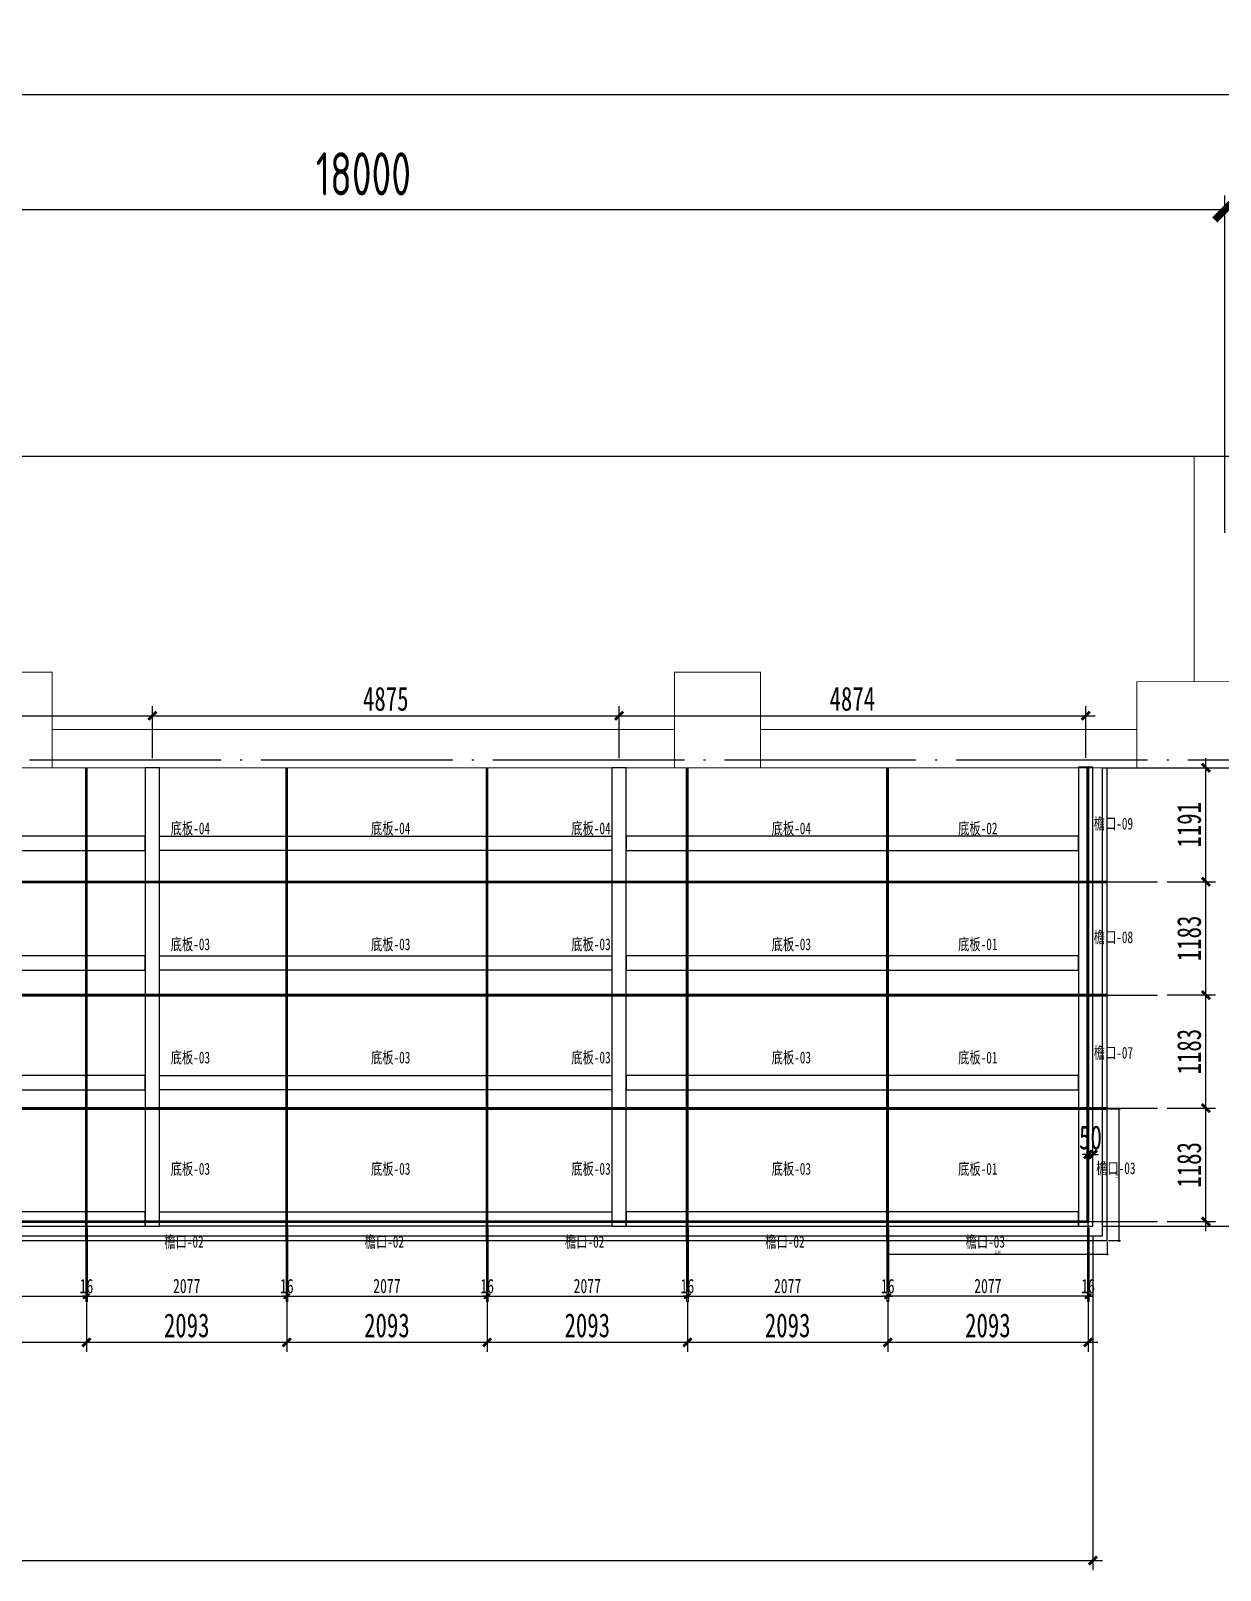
# Model space of a CAD drawing. Header units: millimetres. Extents: x 1519249 to 1604651, y -416196 to -347833.
# Drawn here: x 1547563 to 1559988, y -400094 to -384010 of the extents above; entities that cross this region are included whole.
import ezdxf

# ---------------------------------------------------------------- set-up
doc = ezdxf.new("R2010")
doc.units = ezdxf.units.MM
doc.header["$LTSCALE"] = 1000
doc.header["$MEASUREMENT"] = 0
doc.linetypes.add('DOTE', pattern=[2.42, 2, -0.2, 0.02, -0.2])
doc.layers.get('Defpoints').update_dxf_attribs({"color": 190})
for name, color, linetype in [('S-beam_con', 4, 'Continuous'), ('S-COLU', 50, 'Continuous'), ('S-details', 7, 'Continuous'), ('S-dim', 3, 'Continuous'), ('S-grid', 14, 'DOTE')]:
    doc.layers.add(name, color=color, linetype=linetype)
doc.styles.add('MtXpl_', font='simhei.ttf')
doc.styles.add('TSSD_Dimension', font='tssdeng.shx', dxfattribs={"width": 0.7, "bigfont": 'hztxt.shx'})
doc.styles.add('黑体', font='simhei.ttf', dxfattribs={"width": 0.7})
doc.dimstyles.new('BZ-60', dxfattribs={"dimscale": 60, "dimtxt": 2.5, "dimasz": 0.6, "dimexe": 1, "dimexo": 1, "dimgap": 0.5, "dimtad": 1, "dimdec": 0, "dimdsep": 46, "dimtxsty": '黑体', "dimblk": 'ARCHTICK', "dimcen": 3, "dimdle": 1, "dimclrd": 1, "dimclre": 1, "dimclrt": 2, "dimadec": 1, "dimazin": 0, "dimtfac": 1, "dimtdec": 0, "dimtix": 1, "dimtmove": 2, "dimatfit": 3, "dimldrblk": 'DOTSMALL', "dimfxl": 0, "dimtolj": 1, "dimtzin": 0, "dimarcsym": 0})
doc.dimstyles.new('HXWJ_1_150', dxfattribs={"dimtxt": 450, "dimasz": 150, "dimexe": 150, "dimexo": 375, "dimgap": 150, "dimtad": 1, "dimdec": 0, "dimdsep": 46, "dimtxsty": 'TSSD_Dimension', "dimblk": 'ARCHTICK', "dimcen": 0, "dimdle": 150, "dimclrt": 7, "dimaunit": 1, "dimadec": 4, "dimazin": 2, "dimtfac": 1, "dimtdec": 0, "dimtix": 1, "dimtmove": 2, "dimatfit": 3, "dimfxl": 0, "dimtolj": 1, "dimtzin": 0, "dimarcsym": 0})
doc.dimstyles.new('副本 BZ-6', dxfattribs={"dimscale": 12, "dimtxt": 2.5, "dimasz": 0.5, "dimexe": 1, "dimexo": 1, "dimgap": 0.5, "dimtad": 1, "dimdec": 0, "dimdsep": 46, "dimtxsty": '黑体', "dimblk": 'ARCHTICK', "dimcen": 3, "dimdle": 1, "dimclrd": 1, "dimclre": 1, "dimclrt": 2, "dimadec": 1, "dimazin": 0, "dimtfac": 1, "dimtdec": 0, "dimtix": 1, "dimtmove": 2, "dimatfit": 3, "dimldrblk": 'DOTSMALL', "dimfxl": 0, "dimtolj": 1, "dimtzin": 0, "dimarcsym": 0})
doc.dimstyles.new('副本 BZ-60', dxfattribs={"dimscale": 100, "dimtxt": 2.5, "dimasz": 0.6, "dimexe": 1, "dimexo": 1, "dimgap": 0.5, "dimtad": 1, "dimdec": 0, "dimdsep": 46, "dimtxsty": '黑体', "dimblk": 'ARCHTICK', "dimcen": 3, "dimdle": 1, "dimclrd": 1, "dimclre": 1, "dimclrt": 2, "dimadec": 1, "dimazin": 0, "dimtfac": 1, "dimtdec": 0, "dimtix": 1, "dimtmove": 2, "dimatfit": 3, "dimldrblk": 'DOTSMALL', "dimfxl": 0, "dimtolj": 1, "dimtzin": 0, "dimarcsym": 0})

# ---------------------------------------------------------------- blocks, each defined once
blk = doc.blocks.new('_ArchTick')
at = {"color": 0, "linetype": 'ByBlock', "const_width": 0.5}
blk.add_lwpolyline([(-0.71, -0.71), (0.71, 0.71)], dxfattribs=at)
blk = doc.blocks.new('*D38')
at = {"layer": 'Defpoints', "color": 0, "transparency": 16777216}
for p in [(1524037, -384680), (1524037, -389630), (1563637, -389630)]:
    blk.add_point(p, dxfattribs=at)
at = {"layer": 'S-dim', "color": 0, "lineweight": -2, "transparency": 16777216}
for p, q in [((1524037, -389255), (1524037, -384530)), ((1563637, -389255), (1563637, -384530)), ((1563787, -384680), (1523887, -384680))]:
    blk.add_line(p, q, dxfattribs=at)
at = {"layer": 'S-dim', "color": 0, "lineweight": -2, "transparency": 16777216, "xscale": 150, "yscale": 150, "zscale": 150, "rotation": 180}
blk.add_blockref('_ArchTick', (1524037, -384680), dxfattribs=at)
at = {"layer": 'S-dim', "color": 0, "lineweight": -2, "transparency": 16777216, "xscale": 150, "yscale": 150, "zscale": 150}
blk.add_blockref('_ArchTick', (1563637, -384680), dxfattribs=at)
at = {"layer": 'S-dim', "color": 7, "transparency": 16777216, "insert": (1543837, -384305), "char_height": 450, "attachment_point": 5, "style": 'TSSD_Dimension'}
blk.add_mtext('\\A1;39600', dxfattribs=at)
blk = doc.blocks.new('*D39')
at = {"layer": 'Defpoints', "color": 0, "transparency": 16777216}
for p in [(1560037, -385880), (1560037, -389630), (1563637, -389630)]:
    blk.add_point(p, dxfattribs=at)
at = {"layer": 'S-dim', "color": 0, "lineweight": -2, "transparency": 16777216}
for p, q in [((1560037, -389255), (1560037, -385730)), ((1563637, -389255), (1563637, -385730)), ((1563787, -385880), (1559887, -385880))]:
    blk.add_line(p, q, dxfattribs=at)
at = {"layer": 'S-dim', "color": 0, "lineweight": -2, "transparency": 16777216, "xscale": 150, "yscale": 150, "zscale": 150, "rotation": 180}
blk.add_blockref('_ArchTick', (1560037, -385880), dxfattribs=at)
at = {"layer": 'S-dim', "color": 0, "lineweight": -2, "transparency": 16777216, "xscale": 150, "yscale": 150, "zscale": 150}
blk.add_blockref('_ArchTick', (1563637, -385880), dxfattribs=at)
at = {"layer": 'S-dim', "color": 7, "transparency": 16777216, "insert": (1561837, -385505), "char_height": 450, "attachment_point": 5, "style": 'TSSD_Dimension'}
blk.add_mtext('\\A1;3600', dxfattribs=at)
blk = doc.blocks.new('*D40')
at = {"layer": 'Defpoints', "color": 0, "transparency": 16777216}
for p in [(1542037, -385880), (1542037, -389630), (1560037, -389630)]:
    blk.add_point(p, dxfattribs=at)
at = {"layer": 'S-dim', "color": 0, "lineweight": -2, "transparency": 16777216}
for p, q in [((1542037, -389255), (1542037, -385730)), ((1560037, -389255), (1560037, -385730)), ((1560187, -385880), (1541887, -385880))]:
    blk.add_line(p, q, dxfattribs=at)
at = {"layer": 'S-dim', "color": 0, "lineweight": -2, "transparency": 16777216, "xscale": 150, "yscale": 150, "zscale": 150, "rotation": 180}
blk.add_blockref('_ArchTick', (1542037, -385880), dxfattribs=at)
at = {"layer": 'S-dim', "color": 0, "lineweight": -2, "transparency": 16777216, "xscale": 150, "yscale": 150, "zscale": 150}
blk.add_blockref('_ArchTick', (1560037, -385880), dxfattribs=at)
at = {"layer": 'S-dim', "color": 7, "transparency": 16777216, "insert": (1551037, -385505), "char_height": 450, "attachment_point": 5, "style": 'TSSD_Dimension'}
blk.add_mtext('\\A1;18000', dxfattribs=at)
blk = doc.blocks.new('333444445')
at = {"color": 252, "true_color": 0x939598}
for points in [[(1475173, -363611), (1475323, -363611), (1475323, -358821), (1475173, -358821)], [(1480048, -363611), (1480198, -363611), (1480198, -358821), (1480048, -358821)], [(1484922, -363611), (1485072, -363611), (1485072, -358815), (1484922, -358815)], [(1470448, -359536), (1470448, -359686), (1475173, -359686), (1475173, -359536)], [(1480048, -359536), (1480048, -359686), (1475323, -359686), (1475323, -359536)], [(1480198, -359536), (1480198, -359686), (1484922, -359686), (1484922, -359536)], [(1470448, -360786), (1470448, -360936), (1475173, -360936), (1475173, -360786)], [(1480048, -360786), (1480048, -360936), (1475323, -360936), (1475323, -360786)], [(1480198, -360786), (1480198, -360936), (1484922, -360936), (1484922, -360786)], [(1470448, -362036), (1470448, -362186), (1475173, -362186), (1475173, -362036)], [(1480048, -362036), (1480048, -362186), (1475323, -362186), (1475323, -362036)], [(1480198, -362036), (1480198, -362186), (1484922, -362186), (1484922, -362036)], [(1470448, -363461), (1470448, -363611), (1475173, -363611), (1475173, -363461)], [(1480048, -363461), (1480048, -363611), (1475323, -363611), (1475323, -363461)], [(1480198, -363461), (1480198, -363611), (1484922, -363611), (1484922, -363461)]]:
    blk.add_lwpolyline(points, close=True, dxfattribs=at)
blk = doc.blocks.new('*D32')
at = {"color": 1, "lineweight": -2, "transparency": 16777216}
for p, q in [((1546052, -397277), (1546052, -397813)), ((1548144, -397277), (1548144, -397813)), ((1545952, -397713), (1548244, -397713))]:
    blk.add_line(p, q, dxfattribs=at)
at = {"layer": 'Defpoints', "color": 0, "transparency": 16777216}
for p in [(1546052, -397177), (1548144, -397177), (1548144, -397713)]:
    blk.add_point(p, dxfattribs=at)
at = {"color": 1, "lineweight": -2, "transparency": 16777216, "xscale": 60, "yscale": 60, "zscale": 60, "rotation": 180}
blk.add_blockref('_ArchTick', (1546052, -397713), dxfattribs=at)
at = {"color": 1, "lineweight": -2, "transparency": 16777216, "xscale": 60, "yscale": 60, "zscale": 60}
blk.add_blockref('_ArchTick', (1548144, -397713), dxfattribs=at)
at = {"color": 2, "transparency": 16777216, "insert": (1547098, -397537), "char_height": 250, "attachment_point": 5, "style": '黑体'}
blk.add_mtext('\\A1;2093', dxfattribs=at)
blk = doc.blocks.new('_DotSmall')
at = {"color": 0, "linetype": 'ByBlock', "const_width": 0.5}
blk.add_lwpolyline([(-0.0625, 0, 1), (0.0625, 0, 1)], format="xyb", close=True, dxfattribs=at)
blk = doc.blocks.new('*D33')
at = {"color": 1, "lineweight": -2, "transparency": 16777216}
for p, q in [((1548144, -397277), (1548144, -397813)), ((1550237, -397277), (1550237, -397813)), ((1548044, -397713), (1550337, -397713))]:
    blk.add_line(p, q, dxfattribs=at)
at = {"layer": 'Defpoints', "color": 0, "transparency": 16777216}
for p in [(1548144, -397177), (1550237, -397177), (1550237, -397713)]:
    blk.add_point(p, dxfattribs=at)
at = {"color": 1, "lineweight": -2, "transparency": 16777216, "xscale": 60, "yscale": 60, "zscale": 60, "rotation": 180}
blk.add_blockref('_ArchTick', (1548144, -397713), dxfattribs=at)
at = {"color": 1, "lineweight": -2, "transparency": 16777216, "xscale": 60, "yscale": 60, "zscale": 60}
blk.add_blockref('_ArchTick', (1550237, -397713), dxfattribs=at)
at = {"color": 2, "transparency": 16777216, "insert": (1549191, -397537), "char_height": 250, "attachment_point": 5, "style": '黑体'}
blk.add_mtext('\\A1;2093', dxfattribs=at)
blk = doc.blocks.new('*D34')
at = {"color": 1, "lineweight": -2, "transparency": 16777216}
for p, q in [((1550237, -397277), (1550237, -397813)), ((1552330, -397277), (1552330, -397813)), ((1550137, -397713), (1552430, -397713))]:
    blk.add_line(p, q, dxfattribs=at)
at = {"layer": 'Defpoints', "color": 0, "transparency": 16777216}
for p in [(1550237, -397177), (1552330, -397177), (1552330, -397713)]:
    blk.add_point(p, dxfattribs=at)
at = {"color": 1, "lineweight": -2, "transparency": 16777216, "xscale": 60, "yscale": 60, "zscale": 60, "rotation": 180}
blk.add_blockref('_ArchTick', (1550237, -397713), dxfattribs=at)
at = {"color": 1, "lineweight": -2, "transparency": 16777216, "xscale": 60, "yscale": 60, "zscale": 60}
blk.add_blockref('_ArchTick', (1552330, -397713), dxfattribs=at)
at = {"color": 2, "transparency": 16777216, "insert": (1551283, -397537), "char_height": 250, "attachment_point": 5, "style": '黑体'}
blk.add_mtext('\\A1;2093', dxfattribs=at)
blk = doc.blocks.new('*D35')
at = {"color": 1, "lineweight": -2, "transparency": 16777216}
for p, q in [((1552330, -397277), (1552330, -397813)), ((1554422, -397277), (1554422, -397813)), ((1552230, -397713), (1554522, -397713))]:
    blk.add_line(p, q, dxfattribs=at)
at = {"layer": 'Defpoints', "color": 0, "transparency": 16777216}
for p in [(1552330, -397177), (1554422, -397177), (1554422, -397713)]:
    blk.add_point(p, dxfattribs=at)
at = {"color": 1, "lineweight": -2, "transparency": 16777216, "xscale": 60, "yscale": 60, "zscale": 60, "rotation": 180}
blk.add_blockref('_ArchTick', (1552330, -397713), dxfattribs=at)
at = {"color": 1, "lineweight": -2, "transparency": 16777216, "xscale": 60, "yscale": 60, "zscale": 60}
blk.add_blockref('_ArchTick', (1554422, -397713), dxfattribs=at)
at = {"color": 2, "transparency": 16777216, "insert": (1553376, -397537), "char_height": 250, "attachment_point": 5, "style": '黑体'}
blk.add_mtext('\\A1;2093', dxfattribs=at)
blk = doc.blocks.new('*D36')
at = {"color": 1, "lineweight": -2, "transparency": 16777216}
for p, q in [((1554422, -397277), (1554422, -397813)), ((1556515, -397277), (1556515, -397813)), ((1554322, -397713), (1556615, -397713))]:
    blk.add_line(p, q, dxfattribs=at)
at = {"layer": 'Defpoints', "color": 0, "transparency": 16777216}
for p in [(1554422, -397177), (1556515, -397177), (1556515, -397713)]:
    blk.add_point(p, dxfattribs=at)
at = {"color": 1, "lineweight": -2, "transparency": 16777216, "xscale": 60, "yscale": 60, "zscale": 60, "rotation": 180}
blk.add_blockref('_ArchTick', (1554422, -397713), dxfattribs=at)
at = {"color": 1, "lineweight": -2, "transparency": 16777216, "xscale": 60, "yscale": 60, "zscale": 60}
blk.add_blockref('_ArchTick', (1556515, -397713), dxfattribs=at)
at = {"color": 2, "transparency": 16777216, "insert": (1555469, -397537), "char_height": 250, "attachment_point": 5, "style": '黑体'}
blk.add_mtext('\\A1;2093', dxfattribs=at)
blk = doc.blocks.new('*D37')
at = {"color": 1, "lineweight": -2, "transparency": 16777216}
for p, q in [((1556515, -397277), (1556515, -397813)), ((1558608, -397277), (1558608, -397813)), ((1556415, -397713), (1558708, -397713))]:
    blk.add_line(p, q, dxfattribs=at)
at = {"layer": 'Defpoints', "color": 0, "transparency": 16777216}
for p in [(1556515, -397177), (1558608, -397177), (1558608, -397713)]:
    blk.add_point(p, dxfattribs=at)
at = {"color": 1, "lineweight": -2, "transparency": 16777216, "xscale": 60, "yscale": 60, "zscale": 60, "rotation": 180}
blk.add_blockref('_ArchTick', (1556515, -397713), dxfattribs=at)
at = {"color": 1, "lineweight": -2, "transparency": 16777216, "xscale": 60, "yscale": 60, "zscale": 60}
blk.add_blockref('_ArchTick', (1558608, -397713), dxfattribs=at)
at = {"color": 2, "transparency": 16777216, "insert": (1557561, -397537), "char_height": 250, "attachment_point": 5, "style": '黑体'}
blk.add_mtext('\\A1;2093', dxfattribs=at)
blk = doc.blocks.new('*D49')
at = {"color": 1, "lineweight": -2, "transparency": 16777216}
for p, q in [((1559839, -396550), (1559839, -395167)), ((1559433, -395267), (1559939, -395267)), ((1559433, -396450), (1559939, -396450))]:
    blk.add_line(p, q, dxfattribs=at)
at = {"layer": 'Defpoints', "color": 0, "transparency": 16777216}
for p in [(1559333, -395267), (1559839, -395267), (1559333, -396450)]:
    blk.add_point(p, dxfattribs=at)
at = {"color": 1, "lineweight": -2, "transparency": 16777216, "xscale": 60, "yscale": 60, "zscale": 60}
for p, rotation in [((1559839, -395267), 90), ((1559839, -396450), 270)]:
    blk.add_blockref('_ArchTick', p, dxfattribs=dict(at, rotation=rotation))
at = {"color": 2, "transparency": 16777216, "insert": (1559664, -395859), "char_height": 250, "attachment_point": 5, "rotation": 90, "style": '黑体'}
blk.add_mtext('\\A1;1183', dxfattribs=at)
blk = doc.blocks.new('*D50')
at = {"color": 1, "lineweight": -2, "transparency": 16777216}
for p, q in [((1559839, -395367), (1559839, -393984)), ((1559433, -394084), (1559939, -394084)), ((1559433, -395267), (1559939, -395267))]:
    blk.add_line(p, q, dxfattribs=at)
at = {"layer": 'Defpoints', "color": 0, "transparency": 16777216}
for p in [(1559333, -394084), (1559839, -394084), (1559333, -395267)]:
    blk.add_point(p, dxfattribs=at)
at = {"color": 1, "lineweight": -2, "transparency": 16777216, "xscale": 60, "yscale": 60, "zscale": 60}
for p, rotation in [((1559839, -394084), 90), ((1559839, -395267), 270)]:
    blk.add_blockref('_ArchTick', p, dxfattribs=dict(at, rotation=rotation))
at = {"color": 2, "transparency": 16777216, "insert": (1559664, -394676), "char_height": 250, "attachment_point": 5, "rotation": 90, "style": '黑体'}
blk.add_mtext('\\A1;1183', dxfattribs=at)
blk = doc.blocks.new('*D51')
at = {"color": 1, "lineweight": -2, "transparency": 16777216}
for p, q in [((1559433, -392901), (1559939, -392901)), ((1559839, -394184), (1559839, -392801)), ((1559433, -394084), (1559939, -394084))]:
    blk.add_line(p, q, dxfattribs=at)
at = {"layer": 'Defpoints', "color": 0, "transparency": 16777216}
for p in [(1559333, -392901), (1559839, -392901), (1559333, -394084)]:
    blk.add_point(p, dxfattribs=at)
at = {"color": 1, "lineweight": -2, "transparency": 16777216, "xscale": 60, "yscale": 60, "zscale": 60}
for p, rotation in [((1559839, -392901), 90), ((1559839, -394084), 270)]:
    blk.add_blockref('_ArchTick', p, dxfattribs=dict(at, rotation=rotation))
at = {"color": 2, "transparency": 16777216, "insert": (1559664, -393493), "char_height": 250, "attachment_point": 5, "rotation": 90, "style": '黑体'}
blk.add_mtext('\\A1;1183', dxfattribs=at)
blk = doc.blocks.new('*D52')
at = {"color": 1, "lineweight": -2, "transparency": 16777216}
for p, q in [((1559839, -393001), (1559839, -391610)), ((1559433, -391710), (1559939, -391710)), ((1559433, -392901), (1559939, -392901))]:
    blk.add_line(p, q, dxfattribs=at)
at = {"layer": 'Defpoints', "color": 0, "transparency": 16777216}
for p in [(1559333, -391710), (1559839, -391710), (1559333, -392901)]:
    blk.add_point(p, dxfattribs=at)
at = {"color": 1, "lineweight": -2, "transparency": 16777216, "xscale": 60, "yscale": 60, "zscale": 60}
for p, rotation in [((1559839, -391710), 90), ((1559839, -392901), 270)]:
    blk.add_blockref('_ArchTick', p, dxfattribs=dict(at, rotation=rotation))
at = {"color": 2, "transparency": 16777216, "insert": (1559664, -392306), "char_height": 250, "attachment_point": 5, "rotation": 90, "style": '黑体'}
blk.add_mtext('\\A1;1191', dxfattribs=at)
blk = doc.blocks.new('*D79')
at = {"color": 1, "lineweight": -2, "transparency": 16777216}
for p, q in [((1546060, -396518), (1546060, -397291)), ((1548136, -396518), (1548136, -397291)), ((1546000, -397231), (1548196, -397231))]:
    blk.add_line(p, q, dxfattribs=at)
at = {"layer": 'Defpoints', "color": 0, "transparency": 16777216}
for p in [(1546060, -396458), (1548136, -396458), (1548136, -397231)]:
    blk.add_point(p, dxfattribs=at)
at = {"color": 1, "lineweight": -2, "transparency": 16777216, "xscale": 36, "yscale": 36, "zscale": 36, "rotation": 180}
blk.add_blockref('_ArchTick', (1546060, -397231), dxfattribs=at)
at = {"color": 1, "lineweight": -2, "transparency": 16777216, "xscale": 36, "yscale": 36, "zscale": 36}
blk.add_blockref('_ArchTick', (1548136, -397231), dxfattribs=at)
at = {"color": 2, "transparency": 16777216, "insert": (1547098, -397125), "char_height": 150, "attachment_point": 5, "style": '黑体'}
blk.add_mtext('\\A1;2077', dxfattribs=at)
blk = doc.blocks.new('*D80')
at = {"color": 1, "lineweight": -2, "transparency": 16777216}
for p, q in [((1548136, -396518), (1548136, -397291)), ((1548152, -396518), (1548152, -397291)), ((1548136, -397231), (1548100, -397231)), ((1548136, -397231), (1548152, -397231)), ((1548152, -397231), (1548188, -397231))]:
    blk.add_line(p, q, dxfattribs=at)
at = {"layer": 'Defpoints', "color": 0, "transparency": 16777216}
for p in [(1548136, -396458), (1548152, -396458), (1548152, -397231)]:
    blk.add_point(p, dxfattribs=at)
at = {"color": 1, "lineweight": -2, "transparency": 16777216, "xscale": 36, "yscale": 36, "zscale": 36}
blk.add_blockref('_ArchTick', (1548136, -397231), dxfattribs=at)
at = {"color": 1, "lineweight": -2, "transparency": 16777216, "xscale": 36, "yscale": 36, "zscale": 36, "rotation": 180}
blk.add_blockref('_ArchTick', (1548152, -397231), dxfattribs=at)
at = {"color": 2, "transparency": 16777216, "insert": (1548144, -397126), "char_height": 150, "attachment_point": 5, "style": '黑体'}
blk.add_mtext('\\A1;16', dxfattribs=at)
blk = doc.blocks.new('*D81')
at = {"color": 1, "lineweight": -2, "transparency": 16777216}
for p, q in [((1548152, -396518), (1548152, -397291)), ((1550229, -396518), (1550229, -397291)), ((1548092, -397231), (1550289, -397231))]:
    blk.add_line(p, q, dxfattribs=at)
at = {"layer": 'Defpoints', "color": 0, "transparency": 16777216}
for p in [(1548152, -396458), (1550229, -396458), (1550229, -397231)]:
    blk.add_point(p, dxfattribs=at)
at = {"color": 1, "lineweight": -2, "transparency": 16777216, "xscale": 36, "yscale": 36, "zscale": 36, "rotation": 180}
blk.add_blockref('_ArchTick', (1548152, -397231), dxfattribs=at)
at = {"color": 1, "lineweight": -2, "transparency": 16777216, "xscale": 36, "yscale": 36, "zscale": 36}
blk.add_blockref('_ArchTick', (1550229, -397231), dxfattribs=at)
at = {"color": 2, "transparency": 16777216, "insert": (1549191, -397125), "char_height": 150, "attachment_point": 5, "style": '黑体'}
blk.add_mtext('\\A1;2077', dxfattribs=at)
blk = doc.blocks.new('*D82')
at = {"color": 1, "lineweight": -2, "transparency": 16777216}
for p, q in [((1550229, -396518), (1550229, -397291)), ((1550245, -396518), (1550245, -397291)), ((1550229, -397231), (1550193, -397231)), ((1550229, -397231), (1550245, -397231)), ((1550245, -397231), (1550281, -397231))]:
    blk.add_line(p, q, dxfattribs=at)
at = {"layer": 'Defpoints', "color": 0, "transparency": 16777216}
for p in [(1550229, -396458), (1550245, -396458), (1550245, -397231)]:
    blk.add_point(p, dxfattribs=at)
at = {"color": 1, "lineweight": -2, "transparency": 16777216, "xscale": 36, "yscale": 36, "zscale": 36}
blk.add_blockref('_ArchTick', (1550229, -397231), dxfattribs=at)
at = {"color": 1, "lineweight": -2, "transparency": 16777216, "xscale": 36, "yscale": 36, "zscale": 36, "rotation": 180}
blk.add_blockref('_ArchTick', (1550245, -397231), dxfattribs=at)
at = {"color": 2, "transparency": 16777216, "insert": (1550237, -397126), "char_height": 150, "attachment_point": 5, "style": '黑体'}
blk.add_mtext('\\A1;16', dxfattribs=at)
blk = doc.blocks.new('*D83')
at = {"color": 1, "lineweight": -2, "transparency": 16777216}
for p, q in [((1550245, -396518), (1550245, -397291)), ((1552322, -396518), (1552322, -397291)), ((1550185, -397231), (1552382, -397231))]:
    blk.add_line(p, q, dxfattribs=at)
at = {"layer": 'Defpoints', "color": 0, "transparency": 16777216}
for p in [(1550245, -396458), (1552322, -396458), (1552322, -397231)]:
    blk.add_point(p, dxfattribs=at)
at = {"color": 1, "lineweight": -2, "transparency": 16777216, "xscale": 36, "yscale": 36, "zscale": 36, "rotation": 180}
blk.add_blockref('_ArchTick', (1550245, -397231), dxfattribs=at)
at = {"color": 1, "lineweight": -2, "transparency": 16777216, "xscale": 36, "yscale": 36, "zscale": 36}
blk.add_blockref('_ArchTick', (1552322, -397231), dxfattribs=at)
at = {"color": 2, "transparency": 16777216, "insert": (1551283, -397125), "char_height": 150, "attachment_point": 5, "style": '黑体'}
blk.add_mtext('\\A1;2077', dxfattribs=at)
blk = doc.blocks.new('*D84')
at = {"color": 1, "lineweight": -2, "transparency": 16777216}
for p, q in [((1552322, -396518), (1552322, -397291)), ((1552338, -396518), (1552338, -397291)), ((1552322, -397231), (1552286, -397231)), ((1552322, -397231), (1552338, -397231)), ((1552338, -397231), (1552374, -397231))]:
    blk.add_line(p, q, dxfattribs=at)
at = {"layer": 'Defpoints', "color": 0, "transparency": 16777216}
for p in [(1552322, -396458), (1552338, -396458), (1552338, -397231)]:
    blk.add_point(p, dxfattribs=at)
at = {"color": 1, "lineweight": -2, "transparency": 16777216, "xscale": 36, "yscale": 36, "zscale": 36}
blk.add_blockref('_ArchTick', (1552322, -397231), dxfattribs=at)
at = {"color": 1, "lineweight": -2, "transparency": 16777216, "xscale": 36, "yscale": 36, "zscale": 36, "rotation": 180}
blk.add_blockref('_ArchTick', (1552338, -397231), dxfattribs=at)
at = {"color": 2, "transparency": 16777216, "insert": (1552330, -397126), "char_height": 150, "attachment_point": 5, "style": '黑体'}
blk.add_mtext('\\A1;16', dxfattribs=at)
blk = doc.blocks.new('*D85')
at = {"color": 1, "lineweight": -2, "transparency": 16777216}
for p, q in [((1552338, -396518), (1552338, -397291)), ((1554414, -396518), (1554414, -397291)), ((1552278, -397231), (1554474, -397231))]:
    blk.add_line(p, q, dxfattribs=at)
at = {"layer": 'Defpoints', "color": 0, "transparency": 16777216}
for p in [(1552338, -396458), (1554414, -396458), (1554414, -397231)]:
    blk.add_point(p, dxfattribs=at)
at = {"color": 1, "lineweight": -2, "transparency": 16777216, "xscale": 36, "yscale": 36, "zscale": 36, "rotation": 180}
blk.add_blockref('_ArchTick', (1552338, -397231), dxfattribs=at)
at = {"color": 1, "lineweight": -2, "transparency": 16777216, "xscale": 36, "yscale": 36, "zscale": 36}
blk.add_blockref('_ArchTick', (1554414, -397231), dxfattribs=at)
at = {"color": 2, "transparency": 16777216, "insert": (1553376, -397125), "char_height": 150, "attachment_point": 5, "style": '黑体'}
blk.add_mtext('\\A1;2077', dxfattribs=at)
blk = doc.blocks.new('*D86')
at = {"color": 1, "lineweight": -2, "transparency": 16777216}
for p, q in [((1554414, -396518), (1554414, -397291)), ((1554430, -396518), (1554430, -397291)), ((1554414, -397231), (1554378, -397231)), ((1554414, -397231), (1554430, -397231)), ((1554430, -397231), (1554466, -397231))]:
    blk.add_line(p, q, dxfattribs=at)
at = {"layer": 'Defpoints', "color": 0, "transparency": 16777216}
for p in [(1554414, -396458), (1554430, -396458), (1554430, -397231)]:
    blk.add_point(p, dxfattribs=at)
at = {"color": 1, "lineweight": -2, "transparency": 16777216, "xscale": 36, "yscale": 36, "zscale": 36}
blk.add_blockref('_ArchTick', (1554414, -397231), dxfattribs=at)
at = {"color": 1, "lineweight": -2, "transparency": 16777216, "xscale": 36, "yscale": 36, "zscale": 36, "rotation": 180}
blk.add_blockref('_ArchTick', (1554430, -397231), dxfattribs=at)
at = {"color": 2, "transparency": 16777216, "insert": (1554422, -397126), "char_height": 150, "attachment_point": 5, "style": '黑体'}
blk.add_mtext('\\A1;16', dxfattribs=at)
blk = doc.blocks.new('*D87')
at = {"color": 1, "lineweight": -2, "transparency": 16777216}
for p, q in [((1554430, -396518), (1554430, -397291)), ((1556507, -396518), (1556507, -397291)), ((1554370, -397231), (1556567, -397231))]:
    blk.add_line(p, q, dxfattribs=at)
at = {"layer": 'Defpoints', "color": 0, "transparency": 16777216}
for p in [(1554430, -396458), (1556507, -396458), (1556507, -397231)]:
    blk.add_point(p, dxfattribs=at)
at = {"color": 1, "lineweight": -2, "transparency": 16777216, "xscale": 36, "yscale": 36, "zscale": 36, "rotation": 180}
blk.add_blockref('_ArchTick', (1554430, -397231), dxfattribs=at)
at = {"color": 1, "lineweight": -2, "transparency": 16777216, "xscale": 36, "yscale": 36, "zscale": 36}
blk.add_blockref('_ArchTick', (1556507, -397231), dxfattribs=at)
at = {"color": 2, "transparency": 16777216, "insert": (1555469, -397125), "char_height": 150, "attachment_point": 5, "style": '黑体'}
blk.add_mtext('\\A1;2077', dxfattribs=at)
blk = doc.blocks.new('*D88')
at = {"color": 1, "lineweight": -2, "transparency": 16777216}
for p, q in [((1556507, -396518), (1556507, -397291)), ((1556523, -396518), (1556523, -397291)), ((1556507, -397231), (1556471, -397231)), ((1556507, -397231), (1556523, -397231)), ((1556523, -397231), (1556559, -397231))]:
    blk.add_line(p, q, dxfattribs=at)
at = {"layer": 'Defpoints', "color": 0, "transparency": 16777216}
for p in [(1556507, -396458), (1556523, -396458), (1556523, -397231)]:
    blk.add_point(p, dxfattribs=at)
at = {"color": 1, "lineweight": -2, "transparency": 16777216, "xscale": 36, "yscale": 36, "zscale": 36}
blk.add_blockref('_ArchTick', (1556507, -397231), dxfattribs=at)
at = {"color": 1, "lineweight": -2, "transparency": 16777216, "xscale": 36, "yscale": 36, "zscale": 36, "rotation": 180}
blk.add_blockref('_ArchTick', (1556523, -397231), dxfattribs=at)
at = {"color": 2, "transparency": 16777216, "insert": (1556515, -397126), "char_height": 150, "attachment_point": 5, "style": '黑体'}
blk.add_mtext('\\A1;16', dxfattribs=at)
blk = doc.blocks.new('*D89')
at = {"color": 1, "lineweight": -2, "transparency": 16777216}
for p, q in [((1558600, -396518), (1558600, -397291)), ((1558616, -396518), (1558616, -397291)), ((1558600, -397231), (1558564, -397231)), ((1558600, -397231), (1558616, -397231)), ((1558616, -397231), (1558652, -397231))]:
    blk.add_line(p, q, dxfattribs=at)
at = {"layer": 'Defpoints', "color": 0, "transparency": 16777216}
for p in [(1558600, -396458), (1558616, -396458), (1558616, -397231)]:
    blk.add_point(p, dxfattribs=at)
at = {"color": 1, "lineweight": -2, "transparency": 16777216, "xscale": 36, "yscale": 36, "zscale": 36}
blk.add_blockref('_ArchTick', (1558600, -397231), dxfattribs=at)
at = {"color": 1, "lineweight": -2, "transparency": 16777216, "xscale": 36, "yscale": 36, "zscale": 36, "rotation": 180}
blk.add_blockref('_ArchTick', (1558616, -397231), dxfattribs=at)
at = {"color": 2, "transparency": 16777216, "insert": (1558608, -397126), "char_height": 150, "attachment_point": 5, "style": '黑体'}
blk.add_mtext('\\A1;16', dxfattribs=at)
blk = doc.blocks.new('*D99')
at = {"color": 1, "lineweight": -2, "transparency": 16777216}
for p, q in [((1543959, -391610), (1543959, -391066)), ((1548833, -391610), (1548833, -391066)), ((1543859, -391166), (1548933, -391166))]:
    blk.add_line(p, q, dxfattribs=at)
at = {"layer": 'Defpoints', "color": 0, "transparency": 16777216}
for p in [(1548833, -391166), (1543959, -391710), (1548833, -391710)]:
    blk.add_point(p, dxfattribs=at)
at = {"color": 1, "lineweight": -2, "transparency": 16777216, "xscale": 60, "yscale": 60, "zscale": 60, "rotation": 180}
blk.add_blockref('_ArchTick', (1543959, -391166), dxfattribs=at)
at = {"color": 1, "lineweight": -2, "transparency": 16777216, "xscale": 60, "yscale": 60, "zscale": 60}
blk.add_blockref('_ArchTick', (1548833, -391166), dxfattribs=at)
at = {"color": 2, "transparency": 16777216, "insert": (1546396, -390991), "char_height": 250, "attachment_point": 5, "style": '黑体'}
blk.add_mtext('\\A1;4874', dxfattribs=at)
blk = doc.blocks.new('*D100')
at = {"color": 1, "lineweight": -2, "transparency": 16777216}
for p, q in [((1548833, -391610), (1548833, -391066)), ((1553708, -391610), (1553708, -391066)), ((1548733, -391166), (1553808, -391166))]:
    blk.add_line(p, q, dxfattribs=at)
at = {"layer": 'Defpoints', "color": 0, "transparency": 16777216}
for p in [(1553708, -391166), (1548833, -391710), (1553708, -391710)]:
    blk.add_point(p, dxfattribs=at)
at = {"color": 1, "lineweight": -2, "transparency": 16777216, "xscale": 60, "yscale": 60, "zscale": 60, "rotation": 180}
blk.add_blockref('_ArchTick', (1548833, -391166), dxfattribs=at)
at = {"color": 1, "lineweight": -2, "transparency": 16777216, "xscale": 60, "yscale": 60, "zscale": 60}
blk.add_blockref('_ArchTick', (1553708, -391166), dxfattribs=at)
at = {"color": 2, "transparency": 16777216, "insert": (1551271, -390991), "char_height": 250, "attachment_point": 5, "style": '黑体'}
blk.add_mtext('\\A1;4875', dxfattribs=at)
blk = doc.blocks.new('*D101')
at = {"color": 1, "lineweight": -2, "transparency": 16777216}
for p, q in [((1553708, -391610), (1553708, -391066)), ((1558583, -391605), (1558583, -391066)), ((1553608, -391166), (1558683, -391166))]:
    blk.add_line(p, q, dxfattribs=at)
at = {"layer": 'Defpoints', "color": 0, "transparency": 16777216}
for p in [(1558583, -391166), (1553708, -391710), (1558583, -391705)]:
    blk.add_point(p, dxfattribs=at)
at = {"color": 1, "lineweight": -2, "transparency": 16777216, "xscale": 60, "yscale": 60, "zscale": 60, "rotation": 180}
blk.add_blockref('_ArchTick', (1553708, -391166), dxfattribs=at)
at = {"color": 1, "lineweight": -2, "transparency": 16777216, "xscale": 60, "yscale": 60, "zscale": 60}
blk.add_blockref('_ArchTick', (1558583, -391166), dxfattribs=at)
at = {"color": 2, "transparency": 16777216, "insert": (1556145, -390991), "char_height": 250, "attachment_point": 5, "style": '黑体'}
blk.add_mtext('\\A1;4874', dxfattribs=at)
blk = doc.blocks.new('*D102')
at = {"color": 1, "lineweight": -2, "transparency": 16777216}
for p, q in [((1558608, -396350), (1558608, -395650)), ((1558658, -396350), (1558658, -395650)), ((1558608, -395750), (1558548, -395750)), ((1558608, -395750), (1558658, -395750)), ((1558658, -395750), (1558718, -395750))]:
    blk.add_line(p, q, dxfattribs=at)
at = {"layer": 'Defpoints', "color": 0, "transparency": 16777216}
for p in [(1558658, -395750), (1558608, -396450), (1558658, -396450)]:
    blk.add_point(p, dxfattribs=at)
at = {"color": 1, "lineweight": -2, "transparency": 16777216, "xscale": 60, "yscale": 60, "zscale": 60}
blk.add_blockref('_ArchTick', (1558608, -395750), dxfattribs=at)
at = {"color": 1, "lineweight": -2, "transparency": 16777216, "xscale": 60, "yscale": 60, "zscale": 60, "rotation": 180}
blk.add_blockref('_ArchTick', (1558658, -395750), dxfattribs=at)
at = {"color": 2, "transparency": 16777216, "insert": (1558633, -395574), "char_height": 250, "attachment_point": 5, "style": '黑体'}
blk.add_mtext('\\A1;50', dxfattribs=at)
blk = doc.blocks.new('*D162')
at = {"color": 1, "lineweight": -2, "transparency": 16777216}
for p, q in [((1560573, -396600), (1560573, -391610)), ((1558758, -391710), (1560673, -391710)), ((1558758, -396500), (1560673, -396500))]:
    blk.add_line(p, q, dxfattribs=at)
at = {"layer": 'Defpoints', "color": 0, "transparency": 16777216}
for p in [(1558658, -391710), (1560573, -391710), (1558658, -396500)]:
    blk.add_point(p, dxfattribs=at)
at = {"color": 1, "lineweight": -2, "transparency": 16777216, "xscale": 60, "yscale": 60, "zscale": 60}
for p, rotation in [((1560573, -391710), 90), ((1560573, -396500), 270)]:
    blk.add_blockref('_ArchTick', p, dxfattribs=dict(at, rotation=rotation))
at = {"color": 2, "transparency": 16777216, "insert": (1560396, -394105), "char_height": 250, "attachment_point": 5, "rotation": 90, "style": '黑体'}
blk.add_mtext('\\A1;4790', dxfattribs=at)
blk = doc.blocks.new('*D171')
at = {"color": 1, "lineweight": -2, "transparency": 16777216}
for p, q in [((1529261, -396600), (1529261, -400094)), ((1558658, -396600), (1558658, -400094)), ((1529161, -399994), (1558758, -399994))]:
    blk.add_line(p, q, dxfattribs=at)
at = {"layer": 'Defpoints', "color": 0, "transparency": 16777216}
for p in [(1529261, -396500), (1558658, -396500), (1558658, -399994)]:
    blk.add_point(p, dxfattribs=at)
at = {"color": 1, "lineweight": -2, "transparency": 16777216, "xscale": 60, "yscale": 60, "zscale": 60, "rotation": 180}
blk.add_blockref('_ArchTick', (1529261, -399994), dxfattribs=at)
at = {"color": 1, "lineweight": -2, "transparency": 16777216, "xscale": 60, "yscale": 60, "zscale": 60}
blk.add_blockref('_ArchTick', (1558658, -399994), dxfattribs=at)
at = {"color": 2, "transparency": 16777216, "insert": (1543959, -399819), "char_height": 250, "attachment_point": 5, "style": '黑体'}
blk.add_mtext('\\A1;29397', dxfattribs=at)
blk = doc.blocks.new('*D606')
at = {"color": 1, "lineweight": -2, "transparency": 16777216}
for p, q in [((1556523, -396710), (1556523, -397291)), ((1558600, -396710), (1558600, -397291)), ((1558660, -397231), (1556463, -397231))]:
    blk.add_line(p, q, dxfattribs=at)
at = {"layer": 'Defpoints', "color": 0, "transparency": 16777216}
for p in [(1556523, -396650), (1558600, -396650), (1556523, -397231)]:
    blk.add_point(p, dxfattribs=at)
at = {"color": 1, "lineweight": -2, "transparency": 16777216, "xscale": 36, "yscale": 36, "zscale": 36, "rotation": 180}
blk.add_blockref('_ArchTick', (1556523, -397231), dxfattribs=at)
at = {"color": 1, "lineweight": -2, "transparency": 16777216, "xscale": 36, "yscale": 36, "zscale": 36}
blk.add_blockref('_ArchTick', (1558600, -397231), dxfattribs=at)
at = {"color": 2, "transparency": 16777216, "insert": (1557561, -397125), "char_height": 150, "attachment_point": 5, "style": '黑体'}
blk.add_mtext('\\A1;2077', dxfattribs=at)
blk = doc.blocks.new('*D292')
at = {"color": 1, "lineweight": -2, "transparency": 16777216}
for p, q in [((1558820, -395275), (1558945, -395275)), ((1558933, -396662), (1558933, -395263)), ((1558820, -396650), (1558945, -396650))]:
    blk.add_line(p, q, dxfattribs=at)
at = {"layer": 'Defpoints', "color": 0, "transparency": 16777216}
for p in [(1558808, -395275), (1558933, -395275), (1558808, -396650)]:
    blk.add_point(p, dxfattribs=at)
at = {"color": 1, "lineweight": -2, "transparency": 16777216, "xscale": 6, "yscale": 6, "zscale": 6}
for p, rotation in [((1558933, -395275), 90), ((1558933, -396650), 270)]:
    blk.add_blockref('_ArchTick', p, dxfattribs=dict(at, rotation=rotation))
at = {"color": 2, "transparency": 16777216, "insert": (1558912, -395963), "char_height": 30, "attachment_point": 5, "rotation": 90, "style": '黑体'}
blk.add_mtext('\\A1;1375', dxfattribs=at)
blk = doc.blocks.new('*D607')
at = {"color": 1, "lineweight": -2, "transparency": 16777216}
for p, q in [((1556523, -396662), (1556523, -396804)), ((1558808, -396662), (1558808, -396804)), ((1556511, -396792), (1558820, -396792))]:
    blk.add_line(p, q, dxfattribs=at)
at = {"layer": 'Defpoints', "color": 0, "transparency": 16777216}
for p in [(1556523, -396650), (1558808, -396650), (1558808, -396792)]:
    blk.add_point(p, dxfattribs=at)
at = {"color": 1, "lineweight": -2, "transparency": 16777216, "xscale": 6, "yscale": 6, "zscale": 6, "rotation": 180}
blk.add_blockref('_ArchTick', (1556523, -396792), dxfattribs=at)
at = {"color": 1, "lineweight": -2, "transparency": 16777216, "xscale": 6, "yscale": 6, "zscale": 6}
blk.add_blockref('_ArchTick', (1558808, -396792), dxfattribs=at)
at = {"color": 2, "transparency": 16777216, "insert": (1557665, -396771), "char_height": 30, "attachment_point": 5, "style": '黑体'}
blk.add_mtext('\\A1;2285', dxfattribs=at)

msp = doc.modelspace()

# ---------------------------------------------------------------- linework, layer by layer
at = {"color": 6}
for p, q in [((1558607.6, -397177.1), (1558607.6, -391710.4)), ((1527927, -392901.4), (1559332.8, -392901.4)), ((1527927, -394084.4), (1559332.8, -394084.4)), ((1527927, -395267.4), (1559332.8, -395267.4)), ((1527927, -396450.4), (1559332.8, -396450.4))]:
    msp.add_line(p, q, dxfattribs=at)
at = {"color": 3}
for p, q in [((1529110.7, -392893.4), (1558807.6, -392893.4)), ((1529110.7, -392909.4), (1558807.6, -392909.4)), ((1529110.7, -394076.4), (1558807.6, -394076.4)), ((1529110.7, -394092.4), (1558807.6, -394092.4)), ((1529110.7, -395259.4), (1558807.6, -395259.4)), ((1529110.7, -395275.4), (1558807.6, -395275.4))]:
    msp.add_line(p, q, dxfattribs=at)
for points in [[(1529110.7, -391710.4), (1529110.7, -396650.4), (1558807.6, -396650.4), (1558807.6, -391710.4)], [(1529302.7, -391710.4), (1529302.7, -396458.4), (1558615.6, -396458.4), (1558615.6, -391710.4)], [(1529318.7, -391710.4), (1529318.7, -396442.4), (1558599.6, -396442.4), (1558599.6, -391710.4)], [(1548136.4, -396650.4), (1548136.4, -391710.4)], [(1548152.4, -396650.4), (1548152.4, -391710.4)], [(1550229.1, -396650.4), (1550229.1, -391710.4)], [(1550245.1, -396650.4), (1550245.1, -391710.4)], [(1552321.7, -396650.4), (1552321.7, -391710.4)], [(1552337.7, -396650.4), (1552337.7, -391710.4)], [(1554414.3, -396650.4), (1554414.3, -391710.4)], [(1554430.3, -396650.4), (1554430.3, -391710.4)], [(1556507, -396650.4), (1556507, -391710.4)], [(1556523, -396650.4), (1556523, -391710.4)]]:
    msp.add_lwpolyline(points, dxfattribs=at)
at = {"color": 114, "true_color": 0x139b48}
msp.add_lwpolyline([(1529160.7, -391710.4), (1529160.7, -396600.4), (1558757.6, -396600.4), (1558757.6, -391710.4)], dxfattribs=at)
at = {"color": 6}
for points in [[(1548144.4, -397177.1), (1548144.4, -391710.4)], [(1550237.1, -397177.1), (1550237.1, -391710.4)], [(1552329.7, -397177.1), (1552329.7, -391710.4)], [(1554422.3, -397177.1), (1554422.3, -391710.4)], [(1556515, -397177.1), (1556515, -391710.4)]]:
    msp.add_lwpolyline(points, dxfattribs=at)
for p in [(1548144.4, -397177.1), (1550237.1, -397177.1), (1552329.7, -397177.1), (1554422.3, -397177.1), (1556515, -397177.1)]:
    msp.add_point(p)
at = {"layer": 'S-beam_con', "lineweight": 18}
for p, q in [((1559716.8, -390810.4), (1559716.8, -388457.6)), ((1554286.8, -391310.4), (1547786.8, -391310.4)), ((1559116.8, -391310.4), (1555186.8, -391310.4)), ((1547786.8, -391710.4), (1554286.8, -391710.4)), ((1555186.8, -391710.4), (1559116.8, -391710.4))]:
    msp.add_line(p, q, dxfattribs=at)
at = {"layer": 'S-COLU', "lineweight": 35, "const_width": 10}
for points in [[(1546886.8, -390710.4), (1546886.8, -391710.4), (1547786.8, -391710.4), (1547786.8, -390710.4)], [(1554286.8, -390710.4), (1554286.8, -391710.4), (1555186.8, -391710.4), (1555186.8, -390710.4)], [(1559116.8, -390810.4), (1559116.8, -391710.4), (1560116.8, -391710.4), (1560116.8, -390810.4)]]:
    msp.add_lwpolyline(points, close=True, dxfattribs=at)
at = {"layer": 'S-details'}
msp.add_lwpolyline([(1564833.8, -388457.6), (1544164.1, -388457.6), (1544000.5, -387802.9), (1543673.1, -389112.2), (1543509.5, -388457.6), (1523658.8, -388457.6)], dxfattribs=at)
at = {"layer": 'S-grid'}
msp.add_line((1566490.1, -391630.4), (1522036.8, -391630.4), dxfattribs=at)

# ---------------------------------------------------------------- block references
msp.add_blockref('333444445', (73585.3, -32889.8))

# ---------------------------------------------------------------- texts
at = {"color": 7, "style": 'MtXpl_', "width": 0.7}
for s, p in [('底板-04', (1549024.5, -392404.7)), ('底板-04', (1551117.1, -392404.7)), ('底板-04', (1553209.7, -392404.7)), ('底板-04', (1555302.4, -392404.7)), ('檐口-09', (1558666.9, -392355.3))]:
    msp.add_text(s, height=123.08, dxfattribs=at).set_placement(p)
at = {"color": 4, "style": 'MtXpl_', "width": 0.7}
msp.add_text('底板-02', height=123.08, dxfattribs=at).set_placement((1557250.3, -392404.7))
at = {"color": 1, "style": 'MtXpl_', "width": 0.7}
for s, p in [('檐口-08', (1558666.9, -393541.9)), ('底板-03', (1549024.5, -393615.7)), ('底板-03', (1551117.1, -393615.7)), ('底板-03', (1553209.7, -393615.7)), ('底板-03', (1555302.4, -393615.7)), ('底板-03', (1549024.5, -394798.7)), ('底板-03', (1551117.1, -394798.7)), ('底板-03', (1553209.7, -394798.7)), ('底板-03', (1555302.4, -394798.7)), ('底板-03', (1549024.5, -395961.7)), ('底板-03', (1551117.1, -395961.7)), ('底板-03', (1553209.7, -395961.7)), ('底板-03', (1555302.4, -395961.7))]:
    msp.add_text(s, height=123.08, dxfattribs=at).set_placement(p)
at = {"color": 6, "style": 'MtXpl_', "width": 0.7}
for p in [(1557250.3, -393615.7), (1557250.3, -394798.7), (1557250.3, -395961.7)]:
    msp.add_text('底板-01', height=123.08, dxfattribs=at).set_placement(p)
at = {"color": 30, "true_color": 0xf26722, "style": 'MtXpl_', "width": 0.7}
msp.add_text('檐口-07', height=123.08, dxfattribs=at).set_placement((1558666.9, -394749.3))
at = {"color": 254, "true_color": 0xfeeab9, "style": 'MtXpl_', "width": 0.7}
for p in [(1558692.3, -395955.1), (1557328.5, -396724)]:
    msp.add_text('檐口-03', height=123.08, dxfattribs=at).set_placement(p)
at = {"color": 8, "style": 'MtXpl_', "width": 0.7}
for p in [(1548958, -396724), (1551050.6, -396724), (1553143.2, -396724), (1555235.9, -396724)]:
    msp.add_text('檐口-02', height=123.08, dxfattribs=at).set_placement(p)

# ---------------------------------------------------------------- dimensions: what is measured, and where the dimension line sits
for base, p1, p2, angle, dimstyle, picture, middle in [((1548833.3, -391166.5), (1543959.2, -391710.4), (1548833.3, -391710.4), 180, '副本 BZ-60', '*D99', (1546396.2, -390991.5)), ((1553708.2, -391166.5), (1548833.3, -391710.4), (1553708.2, -391710.4), 180, '副本 BZ-60', '*D100', (1551270.8, -390991.5)), ((1558582.6, -391166.5), (1553708.2, -391710.4), (1558582.6, -391705.2), 180, '副本 BZ-60', '*D101', (1556145.4, -390991.5)), ((1559839.4, -392901.4), (1559332.8, -394084.4), (1559332.8, -392901.4), 270, '副本 BZ-60', '*D51', (1559664.4, -393492.9)), ((1559839.4, -394084.4), (1559332.8, -395267.4), (1559332.8, -394084.4), 270, '副本 BZ-60', '*D50', (1559664.4, -394675.9)), ((1548136.4, -397231.2), (1546059.8, -396458.4), (1548136.4, -396458.4), 180, 'BZ-60', '*D79', (1547098.1, -397125.4)), ((1548152.4, -397231.2), (1548136.4, -396458.4), (1548152.4, -396458.4), 180, 'BZ-60', '*D80', (1548144.4, -397126.2)), ((1550229.1, -397231.2), (1548152.4, -396458.4), (1550229.1, -396458.4), 180, 'BZ-60', '*D81', (1549190.7, -397125.4)), ((1550245.1, -397231.2), (1550229.1, -396458.4), (1550245.1, -396458.4), 180, 'BZ-60', '*D82', (1550237.1, -397126.2)), ((1552321.7, -397231.2), (1550245.1, -396458.4), (1552321.7, -396458.4), 180, 'BZ-60', '*D83', (1551283.4, -397125.4)), ((1552337.7, -397231.2), (1552321.7, -396458.4), (1552337.7, -396458.4), 180, 'BZ-60', '*D84', (1552329.7, -397126.2)), ((1554414.3, -397231.2), (1552337.7, -396458.4), (1554414.3, -396458.4), 180, 'BZ-60', '*D85', (1553376, -397125.4)), ((1554430.3, -397231.2), (1554414.3, -396458.4), (1554430.3, -396458.4), 180, 'BZ-60', '*D86', (1554422.3, -397126.2)), ((1556507, -397231.2), (1554430.3, -396458.4), (1556507, -396458.4), 180, 'BZ-60', '*D87', (1555468.6, -397125.4)), ((1556523, -397231.2), (1556507, -396458.4), (1556523, -396458.4), 180, 'BZ-60', '*D88', (1556515, -397126.2)), ((1558615.6, -397231.2), (1558599.6, -396458.4), (1558615.6, -396458.4), 180, 'BZ-60', '*D89', (1558607.6, -397126.2)), ((1548144.4, -397713.4), (1546051.8, -397177.1), (1548144.4, -397177.1), 180, '副本 BZ-60', '*D32', (1547098.1, -397536.9)), ((1550237.1, -397713.4), (1548144.4, -397177.1), (1550237.1, -397177.1), 180, '副本 BZ-60', '*D33', (1549190.7, -397536.9)), ((1552329.7, -397713.4), (1550237.1, -397177.1), (1552329.7, -397177.1), 180, '副本 BZ-60', '*D34', (1551283.4, -397536.9)), ((1554422.3, -397713.4), (1552329.7, -397177.1), (1554422.3, -397177.1), 180, '副本 BZ-60', '*D35', (1553376, -397536.9)), ((1556515, -397713.4), (1554422.3, -397177.1), (1556515, -397177.1), 180, '副本 BZ-60', '*D36', (1555468.6, -397536.9)), ((1558607.6, -397713.4), (1556515, -397177.1), (1558607.6, -397177.1), 180, '副本 BZ-60', '*D37', (1557561.3, -397536.9))]:
    dim = msp.add_linear_dim(base=base, p1=p1, p2=p2, angle=angle, dimstyle=dimstyle)
    dim.commit()
    dim.dimension.update_dxf_attribs({"geometry": picture, "text_midpoint": middle})
for p1, p2, distance, dimstyle, picture, middle in [((1558657.6, -396500.4), (1558657.6, -391710.4), -1915.2, '副本 BZ-60', '*D162', (1560396.4, -394105.4)), ((1559332.8, -392901.4), (1559332.8, -391710.4), -506.6, '副本 BZ-60', '*D52', (1559664.4, -392305.9)), ((1559332.8, -396450.4), (1559332.8, -395267.4), -506.6, '副本 BZ-60', '*D49', (1559664.4, -395858.9)), ((1558607.6, -396450.4), (1558657.6, -396450.4), 700.1, '副本 BZ-60', '*D102', (1558632.6, -395573.9)), ((1529260.7, -396500.4), (1558657.6, -396500.4), -3493.6, '副本 BZ-60', '*D171', (1543959.2, -399819)), ((1558599.6, -396650.4), (1556523, -396650.4), 580.9, 'BZ-60', '*D606', (1557561.3, -397125.4))]:
    dim = msp.add_aligned_dim(p1=p1, p2=p2, distance=distance, dimstyle=dimstyle)
    dim.commit()
    dim.dimension.update_dxf_attribs({"geometry": picture, "text_midpoint": middle})
at = {"color": 6}
for p1, p2, distance, picture, middle in [((1558807.6, -396650.4), (1558807.6, -395275.4), -125, '*D292', (1558911.6, -395962.9)), ((1556523, -396650.4), (1558807.6, -396650.4), -141.1, '*D607', (1557665.3, -396770.5))]:
    dim = msp.add_aligned_dim(p1=p1, p2=p2, distance=distance, dimstyle='副本 BZ-6', dxfattribs=at)
    dim.commit()
    dim.dimension.update_dxf_attribs({"geometry": picture, "text_midpoint": middle})
at = {"layer": 'S-dim'}
dim = msp.add_aligned_dim(p1=(1563636.8, -389630.4), p2=(1524036.8, -389630.4), distance=-4950, dimstyle='HXWJ_1_150', dxfattribs=at)
dim.commit()
dim.dimension.update_dxf_attribs({"geometry": '*D38', "text_midpoint": (1543836.8, -384305.4)})
at = {"layer": 'S-dim', "color": 3}
for p1, p2, picture, middle in [((1560036.8, -389630.4), (1542036.8, -389630.4), '*D40', (1551036.8, -385505.4)), ((1563636.8, -389630.4), (1560036.8, -389630.4), '*D39', (1561836.8, -385505.4))]:
    dim = msp.add_aligned_dim(p1=p1, p2=p2, distance=-3750, dimstyle='HXWJ_1_150', dxfattribs=at)
    dim.commit()
    dim.dimension.update_dxf_attribs({"geometry": picture, "text_midpoint": middle})

doc.saveas('drawing.dxf')
